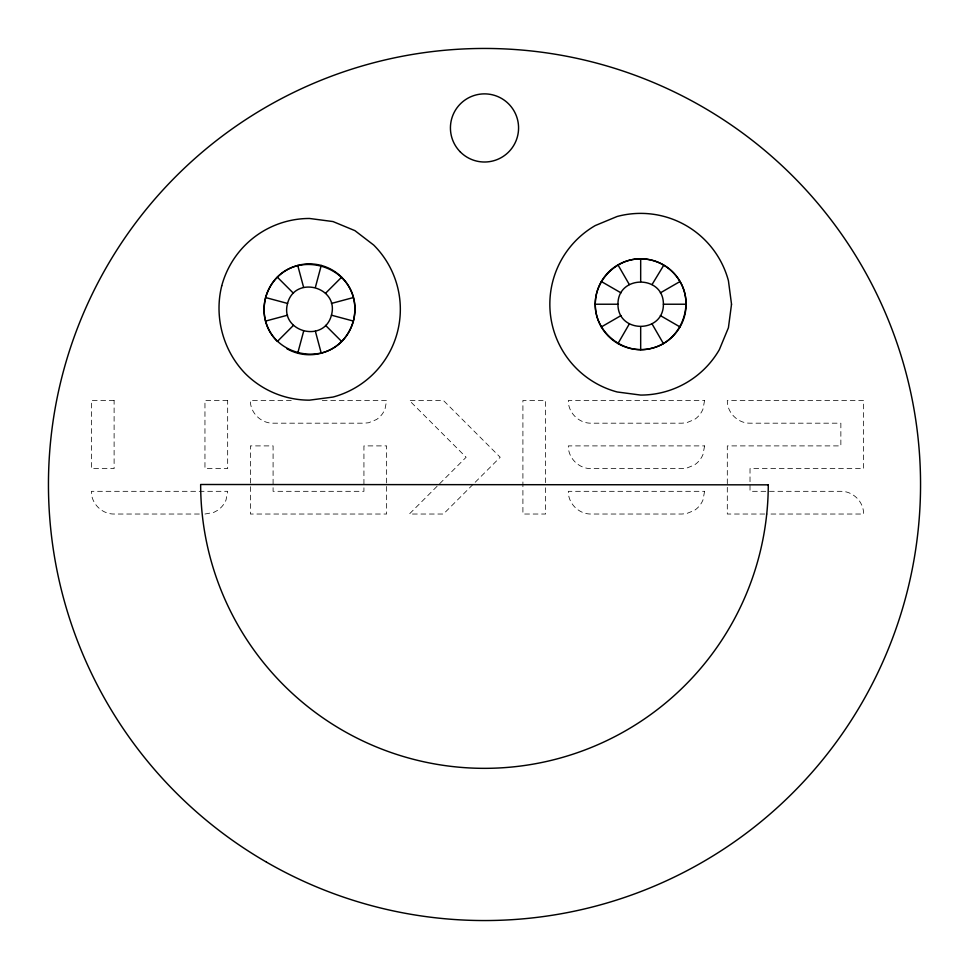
<?xml version="1.0" encoding="UTF-8"?>
<svg xmlns="http://www.w3.org/2000/svg" width="969" height="969" viewBox="0 0 969 969"><rect width="100%" height="100%" fill="white"/><g stroke="black" fill="none" stroke-linecap="round" stroke-linejoin="round"><path stroke-width="0.73" stroke-dasharray="4.84 3.63" d="M472.86 484.585L443.414 514.03L409.354 514.03L466.125 457.259L409.354 400.476L443.414 400.476L500.198 457.259L473.914 483.543M204.956 514.03L213.786 512.395L217.625 510.336A22.99 22.99 0 0 0 226.019 500.052L227.667 491.319L91.401 491.319C91.062 503.48 102.011 514.26 114.112 514.03L200.413 514.03M291.257 400.476L250.377 400.476C250.038 412.637 260.988 423.417 273.088 423.187L363.932 423.187L368.535 422.775L376.602 419.492A22.99 22.99 0 0 0 384.996 409.209L386.643 400.476L321.538 400.476M764.735 514.03L727.307 514.03L727.307 445.897L840.862 445.897L840.862 423.187L750.018 423.187C737.918 423.417 726.968 412.637 727.307 400.476L863.573 400.476L863.573 468.608L750.018 468.608L750.018 491.319L840.862 491.319C852.974 491.065 863.888 501.881 863.573 514.03L766.237 514.03M545.62 482.659L545.62 400.476L522.909 400.476L522.909 514.03L545.62 514.03L545.62 484.149M386.643 482.925L386.643 445.897L363.932 445.897L363.932 491.319L273.088 491.319L273.088 445.897L250.377 445.897L250.377 514.03L386.643 514.03L386.643 484.403M704.596 400.476L702.949 409.209A22.99 22.99 0 0 1 694.555 419.492L686.488 422.775L681.885 423.187L591.042 423.187C578.941 423.417 567.991 412.637 568.331 400.476L704.596 400.476M704.596 445.897L702.949 454.631A22.99 22.99 0 0 1 694.555 464.914L686.488 468.197L681.885 468.608L591.042 468.608C578.941 468.839 567.991 458.058 568.331 445.897L704.596 445.897M704.596 491.319L702.949 500.052A22.99 22.99 0 0 1 694.555 510.336L686.488 513.618L681.885 514.03L591.042 514.03C578.941 514.26 567.991 503.48 568.331 491.319L704.596 491.319M114.112 400.476L91.401 400.476L91.401 468.608L114.112 468.608L114.112 400.476M227.667 400.476L204.956 400.476L204.956 468.608L227.667 468.608L227.667 400.476"/><path stroke-width="1.45" d="M265.627 297.556C251.758 355.514 336.4 378.201 353.37 321.066C367.239 263.12 282.597 240.433 265.627 297.556L287.563 303.442C279.641 331.846 324.094 343.753 331.434 315.191C339.356 286.788 294.903 274.881 287.563 303.442M595.257 304.23C595.099 279.92 616.369 258.65 640.679 258.808A45.422 45.422 0 0 1 680.02 281.519C694.858 306.168 680.359 341.173 652.44 348.101C624.787 356.059 594.724 332.997 595.257 304.23L617.968 304.23C617.665 333.711 663.692 333.711 663.39 304.23C663.692 274.736 617.665 274.736 617.968 304.23M297.737 353.188L303.624 331.253M315.373 287.381L321.248 265.445M617.968 343.559L629.329 323.9M652.04 284.559L663.523 265.615M293.437 325.378L277.376 341.439A45.422 45.422 0 0 1 293.958 266.632A45.422 45.422 0 0 1 354.751 313.278A45.422 45.422 0 0 1 286.788 348.658M325.56 293.256L341.621 277.195M601.337 326.941L621.008 315.579M660.349 292.868L680.02 281.519M265.627 321.066L287.563 315.191M331.434 303.442L353.37 297.556M663.39 304.23L686.1 304.23M768.381 484.839L200.656 484.5A283.832 283.832 0 0 0 484.27 768.344A283.832 283.832 0 0 0 768.272 484.839M331.434 315.191L353.37 321.066M601.337 281.519L621.008 292.868M660.349 315.579L680.02 326.941M277.376 277.195L293.437 293.256M325.56 325.378L341.621 341.439M617.968 264.888L629.329 284.559M652.04 323.9L663.39 343.559M297.737 265.445L303.624 287.381M315.373 331.253L321.248 353.188M640.679 258.808L640.679 281.519M640.679 326.941L640.679 349.652M221.744 285.807C213.992 316.839 223.027 350.56 245.266 373.549A90.844 90.844 0 0 0 309.499 400.161L333.009 397.06A90.844 90.844 0 0 0 373.731 245.084L354.92 230.646L333.009 221.562L309.499 218.473A90.844 90.844 0 0 0 221.744 285.807M731.522 304.23L728.422 327.74L719.349 349.652A90.844 90.844 0 0 1 640.679 395.073L617.168 391.973A90.844 90.844 0 0 1 595.257 225.559L617.168 216.475A90.844 90.844 0 0 1 728.422 280.719L731.522 304.23M608.556 336.34A45.422 45.422 0 0 0 684.55 315.979A45.422 45.422 0 0 0 628.917 260.358A45.422 45.422 0 0 0 608.556 336.34M266.475 862.131A436.05 436.05 0 0 0 920.55 484.5A436.05 436.05 0 0 0 266.475 106.869A436.05 436.05 0 0 0 266.475 862.131M460.408 152.024A34.06 34.06 0 0 0 517.41 136.75A34.06 34.06 0 0 0 475.682 95.035A34.06 34.06 0 0 0 460.408 152.024"/></g></svg>
